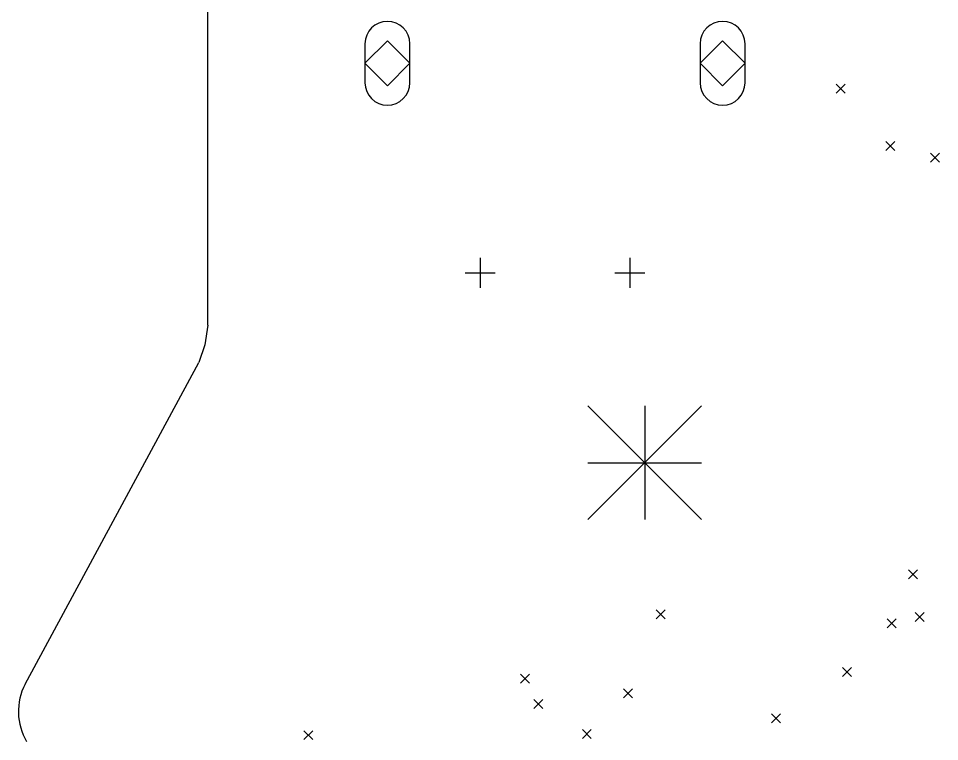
# Model space of a CAD drawing. Extents: x 80 to 226, y -171 to -35.
# Drawn here: x 82.07 to 112.85, y -128.32 to -104.15 of the extents above; entities that cross this region are included whole.
import ezdxf

# ---------------------------------------------------------------- set-up
doc = ezdxf.new("R2010")
doc.units = 0
doc.layers.add('BLACK', color=7, linetype='CONTINUOUS')

msp = doc.modelspace()

# ---------------------------------------------------------------- linework, layer by layer
at = {"layer": 'BLACK', "linetype": 'CONTINUOUS'}
for p, q in [((88.4, -114.403101), (88.4, -39.4)), ((94.4, -104.9), (93.65, -105.65)), ((95.15, -105.65), (94.4, -104.9)), ((105.6, -104.9), (104.85, -105.65)), ((106.35, -105.65), (105.6, -104.9)), ((93.65, -105), (93.65, -106.3)), ((95.15, -106.3), (95.15, -105)), ((104.85, -105), (104.85, -106.3)), ((106.35, -106.3), (106.35, -105)), ((93.65, -105.65), (94.4, -106.4)), ((94.4, -106.4), (95.15, -105.65)), ((104.85, -105.65), (105.6, -106.4)), ((105.6, -106.4), (106.35, -105.65)), ((109.4, -106.35), (109.7, -106.65)), ((109.7, -106.35), (109.4, -106.65)), ((111.05, -108.260051), (111.35, -108.560051)), ((111.35, -108.260051), (111.05, -108.560051)), ((112.55, -108.65), (112.85, -108.95)), ((112.85, -108.65), (112.55, -108.95)), ((97.5, -112.15), (97.5, -113.15)), ((102.5, -112.15), (102.5, -113.15)), ((97, -112.65), (98, -112.65)), ((102, -112.65), (103, -112.65)), ((88.4, -114.403101), (88.2972, -115.0531)), ((88.2972, -115.0531), (88.0972, -115.6531)), ((82.290056, -126.397417), (88.0972, -115.6531)), ((101.1, -117.1), (104.9, -120.9)), ((104.9, -117.1), (101.1, -120.9)), ((103, -117.1), (103, -120.9)), ((101.1, -119), (104.9, -119)), ((111.809443, -122.579444), (112.109443, -122.879444)), ((112.109443, -122.579444), (111.809443, -122.879444)), ((103.385386, -123.91391), (103.685386, -124.21391)), ((103.685386, -123.91391), (103.385386, -124.21391)), ((112.031507, -124.001291), (112.331507, -124.301291)), ((112.331507, -124.001291), (112.031507, -124.301291)), ((111.102089, -124.21526), (111.402089, -124.51526)), ((111.402089, -124.21526), (111.102089, -124.51526)), ((109.605, -125.836), (109.905, -126.136)), ((109.905, -125.836), (109.605, -126.136)), ((98.849004, -126.066015), (99.149004, -126.366015)), ((99.149004, -126.066015), (98.849004, -126.366015)), ((102.28912, -126.552639), (102.58912, -126.852639)), ((102.58912, -126.552639), (102.28912, -126.852639)), ((99.296233, -126.908383), (99.596233, -127.208383)), ((99.596233, -126.908383), (99.296233, -127.208383)), ((107.22912, -127.39264), (107.52912, -127.69264)), ((107.52912, -127.39264), (107.22912, -127.69264)), ((91.611776, -127.951089), (91.911776, -128.251089)), ((91.911776, -127.951089), (91.611776, -128.251089)), ((100.91312, -127.90864), (101.21312, -128.20864)), ((101.21312, -127.90864), (100.91312, -128.20864))]:
    msp.add_line(p, q, dxfattribs=at)
at = {"layer": 'BLACK'}
for centre, radius, start, end in [((94.4, -105), 0.75, 360, 540), ((105.6, -105), 0.75, 360, 540), ((94.4, -106.3), 0.75, 180, 360), ((105.6, -106.3), 0.75, 180, 360), ((84.0707, -127.3095), 2.000629, -207.1224716, -149.8236057)]:
    msp.add_arc(centre, radius, start, end, dxfattribs=at)

doc.saveas('drawing.dxf')
